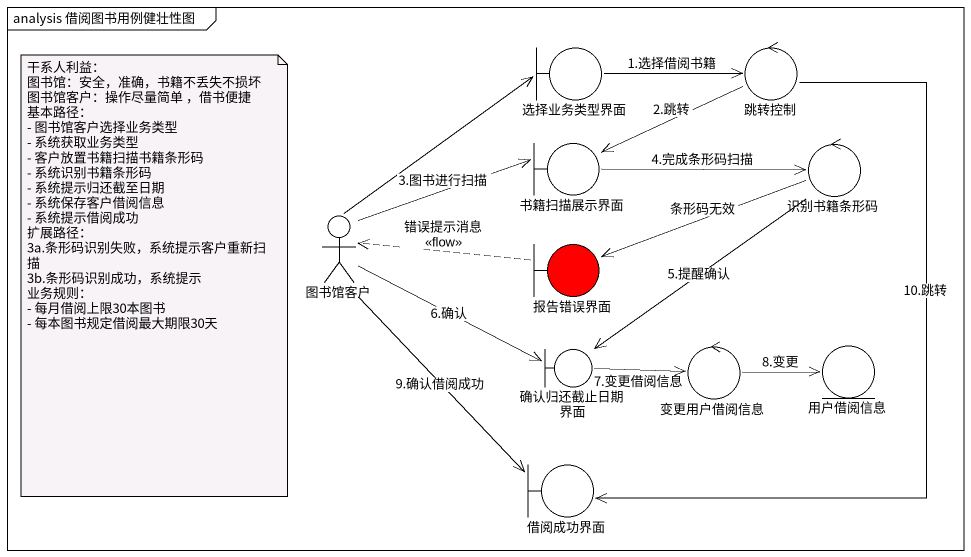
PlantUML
@startuml
mainframe analysis 借阅图书用例健壮性图
boundary 选择业务类型界面
control 跳转控制
boundary 书籍扫描展示界面
control 识别书籍条形码
actor 图书馆客户
boundary 报告错误界面 #FF0000
boundary 确认归还截止日期界面
control 变更用户借阅信息
entity 用户借阅信息
boundary 借阅成功界面
选择业务类型界面 -right-> 跳转控制 : 1.选择借阅书籍
跳转控制 -left-> 书籍扫描展示界面 : 2.跳转
跳转控制 --> 借阅成功界面 : 10.跳转
书籍扫描展示界面 -right-> 识别书籍条形码 : 4.完成条形码扫描
识别书籍条形码 -left-> 报告错误界面 : 条形码无效
识别书籍条形码 --> 确认归还截止日期界面 : 5.提醒确认
图书馆客户 -up-> 选择业务类型界面
图书馆客户 -right-> 书籍扫描展示界面 : 3.图书进行扫描
图书馆客户 -right-> 确认归还截止日期界面 : 6.确认
图书馆客户 --> 借阅成功界面 : 9.确认借阅成功
报告错误界面 .left.> 图书馆客户 : 错误提示消息\n<<flow>>
确认归还截止日期界面 -right-> 变更用户借阅信息 : 7.变更借阅信息
变更用户借阅信息 -right-> 用户借阅信息 : 8.变更
note as N1
  干系人利益：
  图书馆：安全，准确，书籍不丢失不损坏
  图书馆客户：操作尽量简单 ，借书便捷
  基本路径：
  - 图书馆客户选择业务类型
  - 系统获取业务类型
  - 客户放置书籍扫描书籍条形码
  - 系统识别书籍条形码
  - 系统提示归还截至日期
  - 系统保存客户借阅信息
  - 系统提示借阅成功
  扩展路径：
  3a.条形码识别失败，系统提示客户重新扫描
  3b.条形码识别成功，系统提示
  业务规则：
  - 每月借阅上限30本图书
  - 每本图书规定借阅最大期限30天
end note
@enduml
